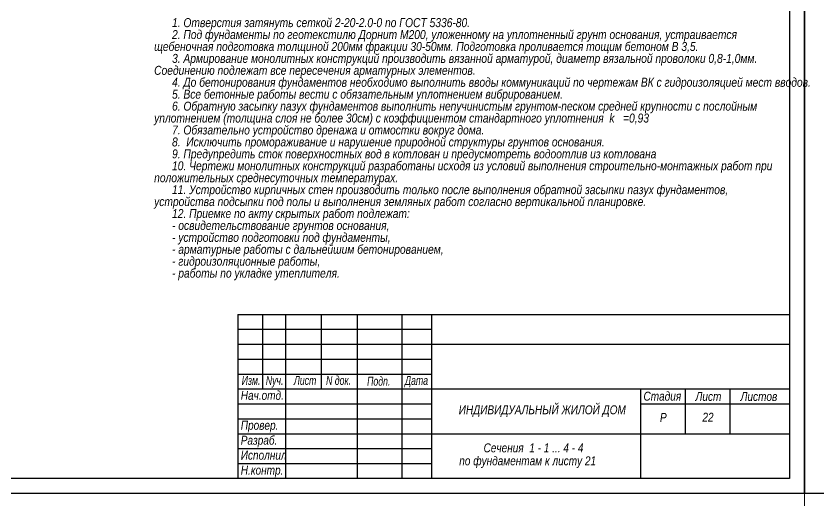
# Model space of a CAD drawing. Header units: millimetres. Extents: x 1582001 to 3303937, y 226471 to 491235.
# Drawn here: x 1849569 to 1876486, y 320700 to 336960 of the extents above; entities that cross this region are included whole.
import ezdxf

# ---------------------------------------------------------------- set-up
doc = ezdxf.new("R2010")
doc.units = ezdxf.units.MM
doc.layers.add('Spezifikazia', color=250, linetype='Continuous')
doc.layers.add('Формуляр', color=138, linetype='Continuous')
doc.layers.add('Размеры', color=7, linetype='Continuous', lineweight=18)
doc.styles.add('STYLE1', font='ARIALNI.TTF', dxfattribs={"height": 300})

msp = doc.modelspace()

# ---------------------------------------------------------------- linework, layer by layer
at = {"layer": 'Spezifikazia', "lineweight": 18, "ltscale": 500}
for points in [[(1834000.4, 320955), (1876000.3, 320955), (1876000.3, 291255.1), (1834000.4, 291255.1)], [(1876000.3, 320955), (1918000.3, 320955), (1918000.3, 291255.1), (1876000.3, 291255.1)]]:
    msp.add_lwpolyline(points, close=True, dxfattribs=at)
at = {"layer": 'Формуляр', "color": 0}
for p, q in [((1857000.3, 326955), (1857000.3, 321455)), ((1857000.3, 326955), (1875500.3, 326955)), ((1857832.2, 326955), (1857832.2, 324455)), ((1858600.3, 326955), (1858600.3, 321455)), ((1859800.3, 326955), (1859800.3, 324455)), ((1861000.3, 326955), (1861000.3, 321455)), ((1862500.3, 326955), (1862500.3, 321455)), ((1863500.3, 326955), (1863500.3, 321455)), ((1857000.3, 326455), (1863500.3, 326455)), ((1857000.3, 325955), (1875500.3, 325955)), ((1857000.3, 325455), (1863500.3, 325455)), ((1857000.3, 324955), (1863500.3, 324955)), ((1857000.3, 324455), (1875500.3, 324455)), ((1870500.3, 324455), (1870500.3, 321455)), ((1872000.3, 324455), (1872000.3, 322955)), ((1873500.3, 324455), (1873500.3, 322955)), ((1857000.3, 323955), (1863500.3, 323955)), ((1870500.3, 323955), (1875500.3, 323955)), ((1857000.3, 323455), (1863500.3, 323455)), ((1857000.3, 322955), (1863500.3, 322955)), ((1863500.3, 322955), (1875500.3, 322955)), ((1857000.3, 322455), (1863500.3, 322455)), ((1857000.3, 321955), (1863500.3, 321955))]:
    msp.add_line(p, q, dxfattribs=at)
at = {"layer": 'Формуляр'}
msp.add_lwpolyline([(1834000.4, 350654.9), (1876000.3, 350654.9), (1876000.3, 320955), (1834000.4, 320955)], close=True, dxfattribs=at)
at = {"layer": 'Формуляр', "color": 0}
for points in [[(1876000.3, 350654.9), (1918000.3, 350654.9), (1918000.3, 320955), (1876000.3, 320955)], [(1836000.4, 321455), (1836000.4, 350144.9), (1875500.3, 350144.9), (1875500.3, 321455)]]:
    msp.add_lwpolyline(points, close=True, dxfattribs=at)

# ---------------------------------------------------------------- texts
at = {"layer": 'Размеры', "ltscale": 100, "insert": (1854198.4, 336889.9), "char_height": 300, "width": 21132.112, "attachment_point": 1, "line_spacing_factor": 0.8, "style": 'STYLE1'}
msp.add_mtext('\\pi600;1. Отверстия затянуть сеткой 2-20-2.0-0 по ГОСТ 5336-80.\\P2. Под фундаменты по геотекстилю Дорнит М200, уложенному на уплотненный грунт основания, устраивается  щебеночная подготовка толщиной 200мм фракции 30-50мм. Подготовка проливается тощим бетоном В 3,5.\\P3. Армирование монолитных конструкций производить вязанной арматурой, диаметр вязальной проволоки 0,8-1,0мм. Соединению подлежат все пересечения арматурных элементов.\\P4. До бетонирования фундаментов необходимо выполнить вводы коммуникаций по чертежам ВК с гидроизоляцией мест вводов.\\P5. Все бетонные работы вести с обязательным уплотнением вибрированием.\\P6. Обратную засыпку пазух фундаментов выполнить непучинистым грунтом-песком средней крупности с послойным уплотнением (толщина слоя не более 30см) с коэффициентом стандартного уплотнения  k   =0,93 \\P7. Обязательно устройство дренажа и отмостки вокруг дома.\\P8.  Исключить промораживание и нарушение природной структуры грунтов основания.\\P9. Предупредить сток поверхностных вод в котлован и предусмотреть водоотлив из котлована\\P10. Чертежи монолитных конструкций разработаны исходя из условий выполнения строительно-монтажных работ при положительных среднесуточных температурах.\\P11. Устройство кирпичных стен производить только после выполнения обратной засыпки пазух фундаментов, устройства подсыпки под полы и выполнения земляных работ согласно вертикальной планировке.\\P12. Приемке по акту скрытых работ подлежат:\\P- освидетельствование грунтов основания,\\P- устройство подготовки под фундаменты,\\P- арматурные работы с дальнейшим бетонированием,\\P- гидроизоляционные работы,\\P- работы по укладке утеплителя.', dxfattribs=at)
at = {"layer": 'Формуляр', "color": 0, "style": 'STYLE1'}
for s, width, p in [('Изм.', 0.85, (1857134.5, 324593)), ('Nуч.', 0.85, (1857944, 324593)), ('Лист', 0.85, (1858883.5, 324593)), ('N док.', 0.85, (1859962.7, 324593)), ('Дата', 0.85, (1862607, 324593)), ('Подп.', 0.85, (1861338.8, 324566.1)), ('Нач.отд.', 0.98, (1857102.6, 324091.4)), ('Стадия', 0.98, (1870603.9, 324063.1)), ('Лист', 0.98, (1872347.6, 324054.2)), ('Листов', 0.98, (1873858.6, 324054.2)), ('ИНДИВИДУАЛЬНЫЙ ЖИЛОЙ ДОМ', 0.98, (1864410.2, 323606.2)), ('Р', 0.98, (1871156.3, 323352.2)), ('22', 0.98, (1872579.6, 323358.4)), ('Провер.', 0.98, (1857102.6, 323088.1)), ('Разраб.', 0.98, (1857102.6, 322586.4)), ('Сечения  1 - 1 ... 4 - 4 ', 0.98, (1865243.5, 322330.7)), ('Исполнил', 0.98, (1857102.6, 322084.8)), ('по фундаментам к листу 21', 0.98, (1864427.2, 321896.4)), ('Н.контр.', 0.98, (1857102.6, 321583.1))]:
    msp.add_text(s, height=300, dxfattribs=dict(at, width=width)).set_placement(p)

doc.saveas('drawing.dxf')
